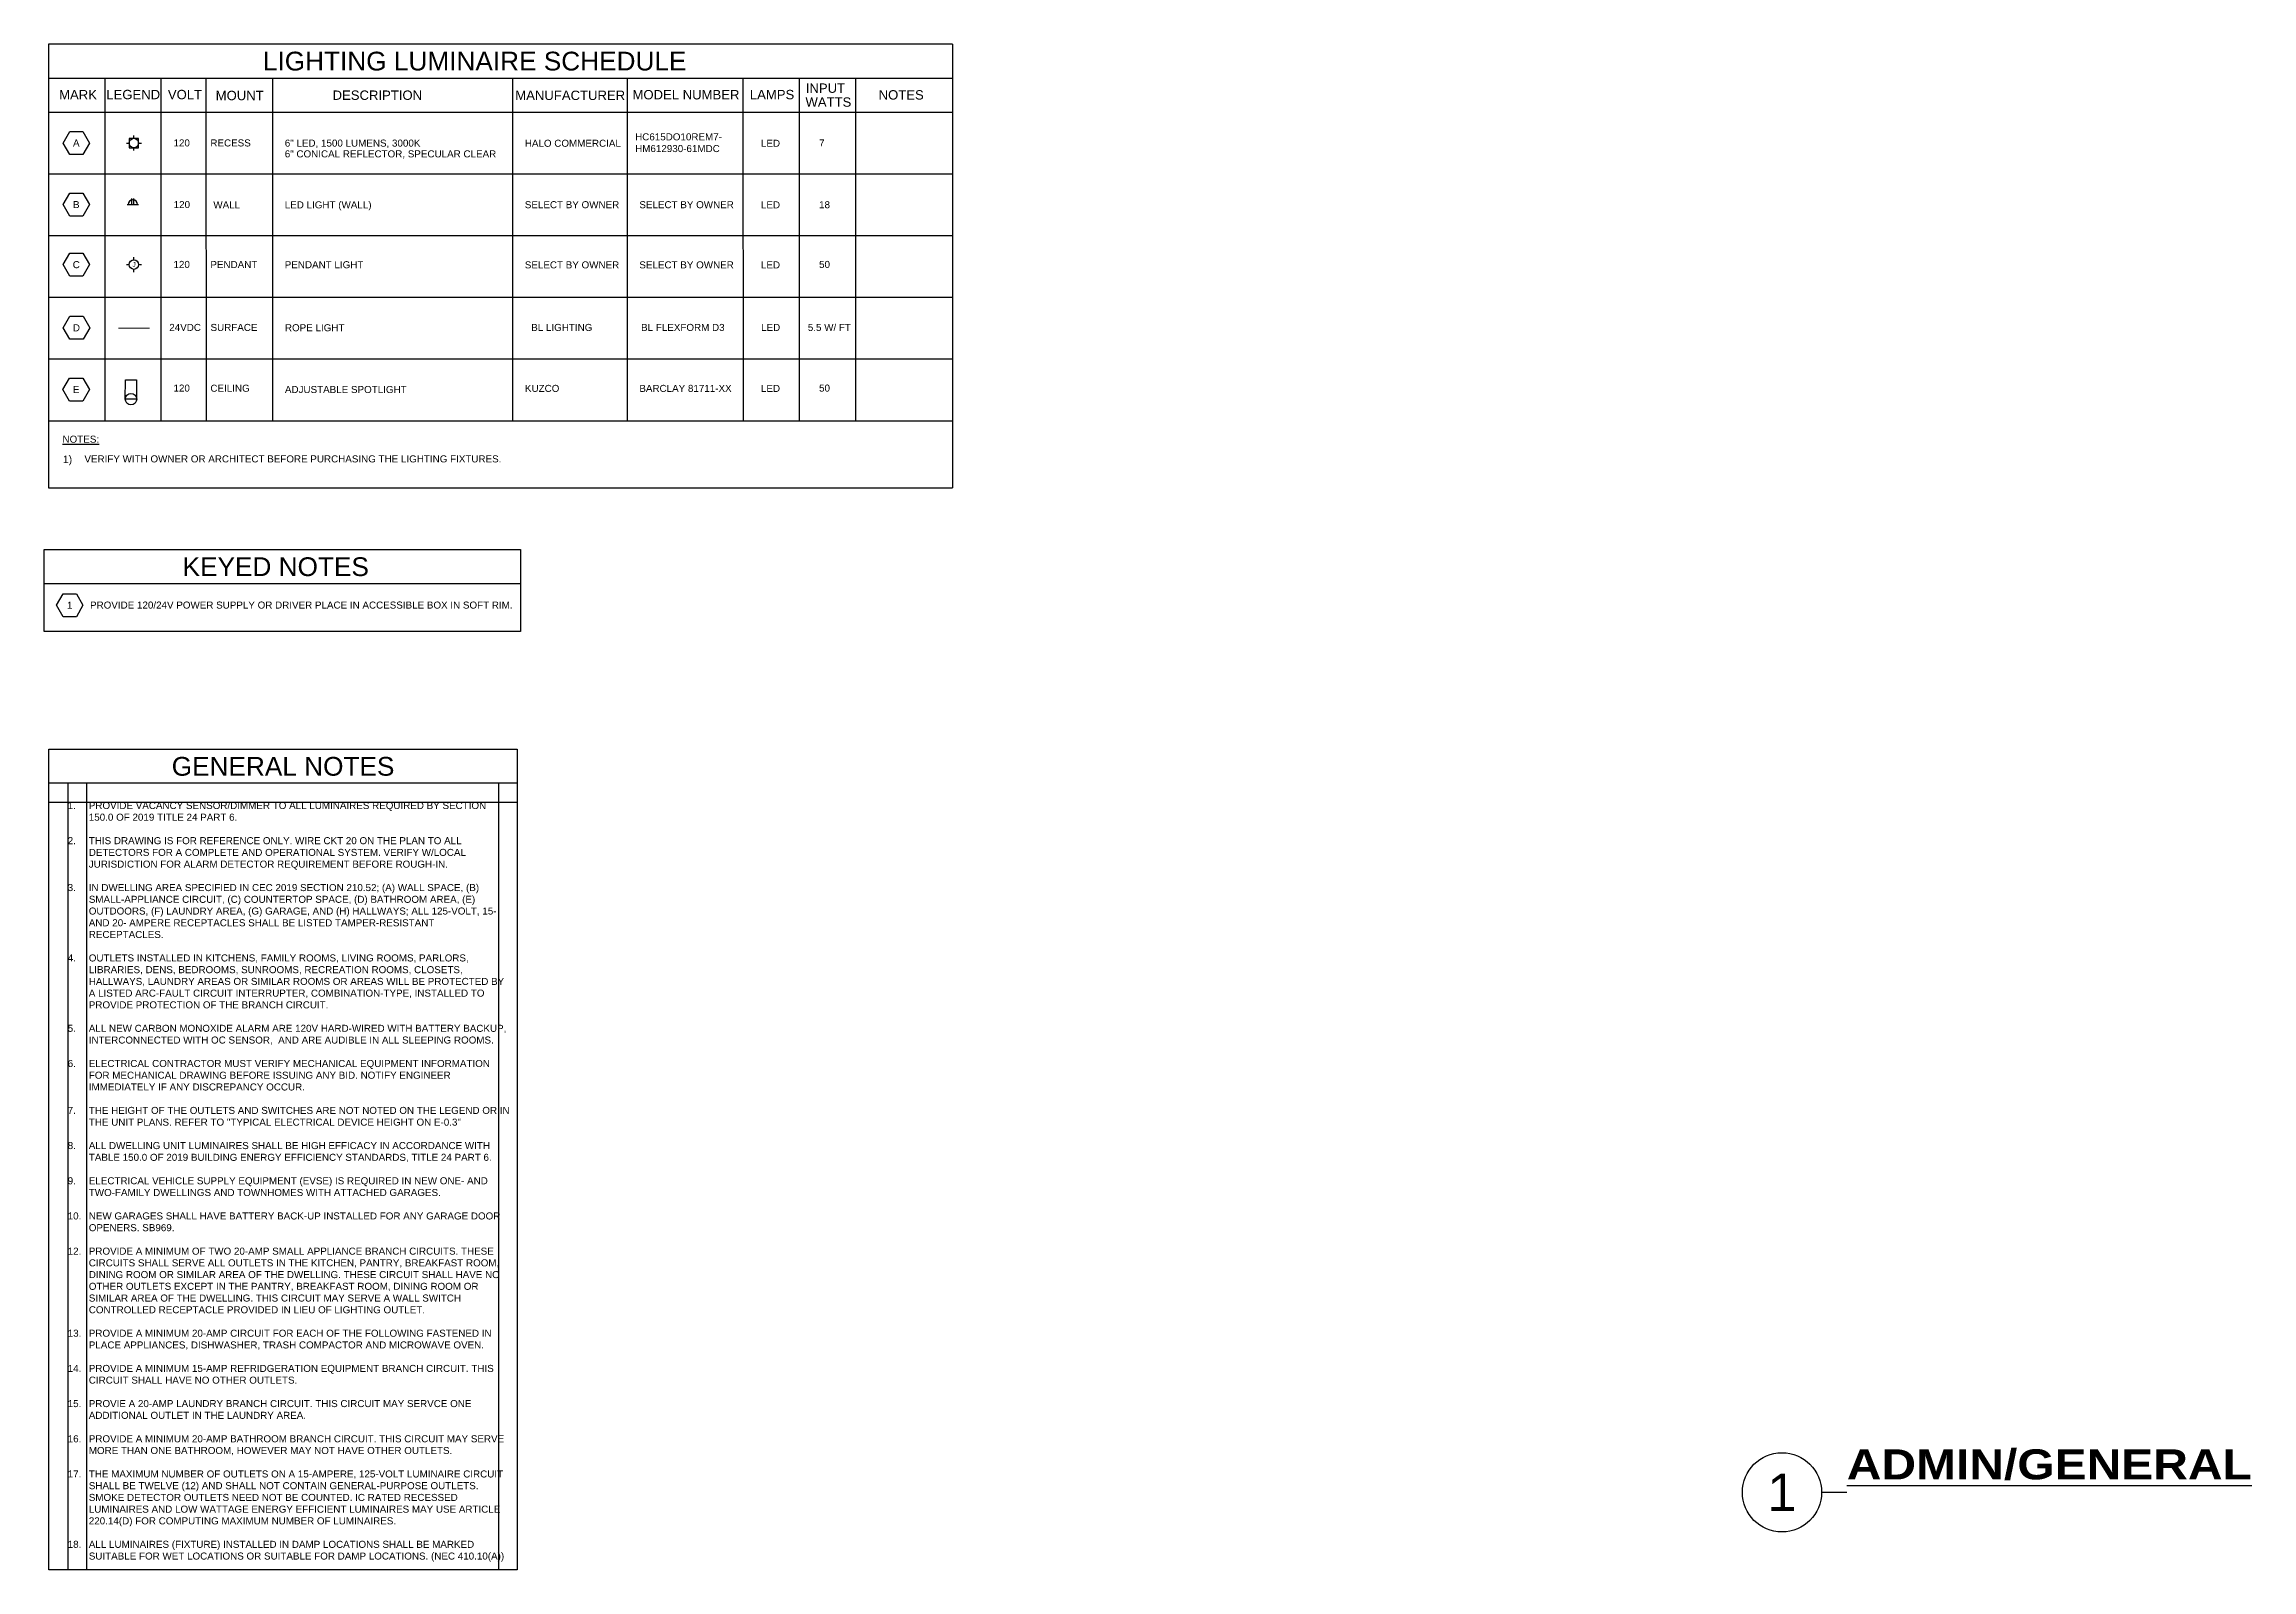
# Model space of a CAD drawing. Header units: inches. Extents: x -4243 to 9462, y -1700 to 6519.
# Drawn here: x -1112 to 301, y 10 to 986 of the extents above; entities that cross this region are included whole.
import ezdxf
from ezdxf.enums import TextEntityAlignment as Align

# ---------------------------------------------------------------- set-up
doc = ezdxf.new("R2010")
doc.units = ezdxf.units.IN
doc.header["$MEASUREMENT"] = 0
doc.linetypes.add('DASHEDX2', pattern=[1.5, 1, -0.5])
for name, color, linetype in [('E-CND1', 4, 'Continuous'), ('E-TEXT', 2, 'Continuous'), ('E-TXT1', 2, 'Continuous'), ('E_LTG', 6, 'Continuous'), ('FRAME_TEXT', 2, 'Continuous')]:
    doc.layers.add(name, color=color, linetype=linetype)
doc.layers.add('GEC_VIEWPORT', color=253, linetype='Continuous', plot=False)
doc.layers.get('0').off()
doc.layers.get('0').freeze()
doc.styles.add('ARC-TEXT', font='arial.ttf', dxfattribs={"width": 0.86, "height": 4.5})
doc.styles.add('Arial', font='arial.ttf')
doc.styles.add('Arial Black', font='ariblk.ttf')
doc.styles.add('GE-Annotative', font='arial.ttf', dxfattribs={"height": 0.09375})
doc.styles.add('GEC', font='arial.ttf')
doc.styles.add('GEC_64', font='arial.ttf', dxfattribs={"height": 6})

# ---------------------------------------------------------------- blocks, each defined once
blk = doc.blocks.new('Drawing Title')
blk.add_line((0, -0.027), (-0.169, -0.027))
blk.add_circle((-0.432, -0.027), 0.264)
at = {"flags": 4}
for tag, p, height, style in [('%%UTITLE', (0, 0.059), 0.2, 'Arial Black'), ('SCALE', (0, -0.213), 0.1, 'Arial')]:
    blk.add_attdef(tag, p, '', height=height, dxfattribs=dict(at, style=style))
at = {"style": 'Arial', "flags": 4}
blk.add_attdef('#', text='', height=0.25, dxfattribs=at).set_placement((-0.432, -0.027), align=Align.MIDDLE_CENTER)
blk = doc.blocks.new('*U58')
at = {"layer": 'E-TEXT'}
blk.add_lwpolyline([(0, 0), (6.242, 0), (6.242, -0.453), (0, -0.453)], close=True, dxfattribs=at)
blk.add_lwpolyline([(6.242, -0.453), (6.242, -10.935), (0, -10.935), (0, -0.453)], dxfattribs=at)
at = {"layer": 'GEC_VIEWPORT'}
for p, q in [((0.25, -0.453), (0.25, -10.935)), ((0.5, -0.453), (0.5, -10.935)), ((5.992, -0.453), (5.992, -10.935)), ((0, -0.703), (6.242, -0.703))]:
    blk.add_line(p, q, dxfattribs=at)
at = {"layer": 'E-TEXT', "style": 'GEC'}
blk.add_attdef('TITLE', text='', height=0.25, dxfattribs=at).set_placement((3.121, -0.227), align=Align.MIDDLE_CENTER)
blk = doc.blocks.new('0E-ANO-litefix-GE')
at = {"transparency": 16777216}
blk.add_lwpolyline([(0.354, 0), (0.266, -0.153), (0.177, -0.153), (0.089, -0.153), (0, 0), (0.089, 0.153), (0.177, 0.153), (0.266, 0.153)], close=True, dxfattribs=at)
at = {"transparency": 16777216, "style": 'GEC'}
blk.add_attdef('TYPE', text='', height=0.0938, dxfattribs=at).set_placement((0.177, 0), align=Align.MIDDLE_CENTER)
blk.add_attdef('QTY', (0.311, 0.153), '', height=0.0938, dxfattribs=at)
blk.add_attdef('MTG_HT', text='', height=0.0938, dxfattribs=at).set_placement((0.173, -0.198), align=Align.TOP_CENTER)
blk = doc.blocks.new('RECESSED LIGHT')
for points in [[(-0.101, 0), (-0.062, 0)], [(0, 0.062), (0, 0.101)], [(0.062, 0), (0.101, 0)], [(0, -0.101), (0, -0.062)]]:
    blk.add_lwpolyline(points)
blk.add_lwpolyline([(-0.062, 0.062), (-0.062, -0.062), (0.062, -0.062), (0.062, 0.062)], close=True)
blk.add_circle((0, 0), 0.0625)
blk = doc.blocks.new('PENDANT LIGHT')
for points in [[(-0.101, 0), (-0.062, 0)], [(0, 0.062), (0, 0.101)], [(0.062, 0), (0.101, 0)], [(0, -0.101), (0, -0.062)]]:
    blk.add_lwpolyline(points)
blk.add_circle((0, 0), 0.0625)
at = {"style": 'ARC-TEXT', "width": 1.00018}
blk.add_text('J', height=0.0625, dxfattribs=at).set_placement((-0.021, -0.029))
blk = doc.blocks.new('A$C1B6D5BFA')
at = {"layer": 'E_LTG'}
for p, q in [((4, 4.3), (0, 4.3)), ((4, 3.1), (0, 3.1)), ((4, 0), (4, 7.4))]:
    blk.add_line(p, q, dxfattribs=at)
blk.add_arc((4, 3.7), 3, 90, 270, dxfattribs=at)

msp = doc.modelspace()

# ---------------------------------------------------------------- linework, layer by layer
at = {"layer": 'E-CND1', "color": 2}
msp.add_line((-807.2, 663), (-807.2, 610.7), dxfattribs=at)
at = {"layer": 'E-TXT1'}
for p, q in [((-1109.1, 986.3), (-1109.2, 702.6)), ((-530.7, 986.3), (-1109.1, 986.3)), ((-530.7, 986.3), (-530.7, 702.6)), ((-1109.1, 964.6), (-530.7, 964.6)), ((-1073.2, 964.6), (-1073.1, 745.5)), ((-1037.2, 964.6), (-1037.2, 745.5)), ((-1008.5, 964.6), (-1008.4, 745.5)), ((-965.9, 964.6), (-965.9, 745.5)), ((-812.3, 964.6), (-812.2, 745.5)), ((-739, 964.6), (-739, 745.5)), ((-664.8, 964.6), (-664.7, 745.5)), ((-628.8, 964.6), (-628.8, 745.5)), ((-592.9, 964.6), (-592.8, 745.5)), ((-1109.1, 942.8), (-530.7, 942.8)), ((-1109.1, 903.4), (-530.7, 903.4)), ((-1109.1, 864), (-530.7, 864)), ((-1109.1, 824.5), (-530.6, 824.5)), ((-1109.1, 785), (-530.6, 785)), ((-1109.2, 745.5), (-530.7, 745.5)), ((-1109.2, 745.5), (-530.7, 745.5)), ((-1109.2, 702.6), (-530.7, 702.6)), ((-1112, 663), (-807.2, 663)), ((-1112, 610.7), (-1112, 663)), ((-807.2, 641.2), (-1112, 641.2)), ((-807.2, 610.7), (-1112, 610.7))]:
    msp.add_line(p, q, dxfattribs=at)
at = {"layer": 'E_LTG', "linetype": 'DASHEDX2', "ltscale": 6, "const_width": 0.5}
msp.add_lwpolyline([(-1064.4, 804.7), (-1044.4, 804.7)], dxfattribs=at)
at = {"layer": 'E_LTG'}
msp.add_lwpolyline([(-1060, 771.7), (-1052.8, 771.7), (-1052.8, 759.3), (-1060.1, 759.3), (-1060, 771.7)], dxfattribs=at)
msp.add_circle((-1056.4, 759.3), 3.67, dxfattribs=at)
at = {"layer": 'FRAME_TEXT'}
msp.add_line((-1109.1, 864), (-1109.1, 863.9), dxfattribs=at)

# ---------------------------------------------------------------- block references
at = {"layer": 'E-TEXT', "rotation": 270}
msp.add_blockref('A$C1B6D5BFA', (-1058.9, 887.7), dxfattribs=at)
at = {"layer": 'E-TEXT', "xscale": 48, "yscale": 48, "zscale": 48}
msp.add_blockref('*U58', (-1108.9, 535.3), dxfattribs=at).add_auto_attribs({'TITLE': 'GENERAL NOTES'})
at = {"layer": 'E-TEXT'}
ref = msp.add_blockref('Drawing Title', (41.5, 62.6), dxfattribs=dict(at, xscale=96, yscale=96, zscale=96))
ref.add_attrib('#', '1', dxfattribs={"layer": '0', "height": 24, "style": 'Arial'}).set_placement((0, 60), align=Align.MIDDLE_CENTER)
ref.add_attrib('%%UTITLE', '%%UADMIN/GENERAL', (41.5, 68.3), dxfattribs={"layer": '0', "height": 19.2, "style": 'Arial Black'})
at = {"layer": 'E-TXT1', "xscale": 48, "yscale": 48, "zscale": 48}
for p, values in [((-1099.9, 923.1), {'TYPE': 'A'}), ((-1099.9, 883.7), {'TYPE': 'B'}), ((-1099.9, 845.3), {'TYPE': 'C'}), ((-1099.8, 804.9), {'TYPE': 'D'}), ((-1100, 765.4), {'TYPE': 'E'})]:
    msp.add_blockref('0E-ANO-litefix-GE', p, dxfattribs=at).add_auto_attribs(values)
at = {"layer": 'E-TXT1'}
ref = msp.add_blockref('0E-ANO-litefix-GE', (-1104.1, 627.4), dxfattribs=dict(at, xscale=48, yscale=48, zscale=48))
ref.add_attrib('TYPE', '1', dxfattribs={"layer": '0', "height": 4.5, "style": 'GEC'}).set_placement((-1095.6, 627.4), align=Align.MIDDLE_CENTER)
at = {"layer": 'E_LTG', "xscale": 48, "yscale": 48, "zscale": 48}
for name, p in [('RECESSED LIGHT', (-1054.5, 923.1)), ('PENDANT LIGHT', (-1054.5, 845.3))]:
    msp.add_blockref(name, p, dxfattribs=at)

# ---------------------------------------------------------------- texts
at = {"layer": 'E-TEXT', "insert": (-733.8, 929.3), "char_height": 4.5, "attachment_point": 1, "style": 'GEC_64'}
msp.add_mtext_dynamic_manual_height_columns('HC615DO10REM7-\\PHM612930-61MDC', width=56.427, gutter_width=30, heights=[0], dxfattribs=at)
at = {"layer": 'E-TEXT', "insert": (-1096.9, 501.6), "char_height": 4.5, "width": 283.317, "attachment_point": 1, "style": 'GE-Annotative'}
msp.add_mtext('\\pi-13.5,l13.5,t13.5;1.^IPROVIDE VACANCY SENSOR/DIMMER TO ALL LUMINAIRES REQUIRED BY SECTION 150.0 OF 2019 TITLE 24 PART 6.\\P\\pi0,l0,tz;\\P\\pi-13.5,l13.5,t13.5;2.^ITHIS DRAWING IS FOR REFERENCE ONLY. WIRE CKT {\\C3;20} ON THE PLAN TO ALL DETECTORS FOR A COMPLETE AND OPERATIONAL SYSTEM. VERIFY W/LOCAL JURISDICTION FOR ALARM DETECTOR REQUIREMENT BEFORE ROUGH-IN.\\P\\pi0,l0,tz;\\P\\pi-13.5,l13.5,t13.5;3.^IIN DWELLING AREA SPECIFIED IN CEC 2019 SECTION 210.52; (A) WALL SPACE, (B) SMALL-APPLIANCE CIRCUIT, (C) COUNTERTOP SPACE, (D) BATHROOM AREA, (E) OUTDOORS, (F) LAUNDRY AREA, (G) GARAGE, AND (H) HALLWAYS; ALL 125-VOLT, 15- AND 20- AMPERE RECEPTACLES SHALL BE LISTED TAMPER-RESISTANT RECEPTACLES.\\P\\pi0,l0,tz;\\P\\pi-13.5,l13.5,t13.5;4.^IOUTLETS INSTALLED IN KITCHENS, FAMILY ROOMS, LIVING ROOMS, PARLORS, LIBRARIES, DENS, BEDROOMS, SUNROOMS, RECREATION ROOMS, CLOSETS, HALLWAYS, LAUNDRY AREAS OR SIMILAR ROOMS OR AREAS WILL BE PROTECTED BY A LISTED ARC-FAULT CIRCUIT INTERRUPTER, COMBINATION-TYPE, INSTALLED TO PROVIDE PROTECTION OF THE BRANCH CIRCUIT.\\P\\pi0,l0,tz;\\P\\pi-13.5,l13.5,t13.5;5.^IALL NEW CARBON MONOXIDE ALARM ARE 120V HARD-WIRED WITH BATTERY BACKUP, INTERCONNECTED WITH OC SENSOR,  AND ARE AUDIBLE IN ALL SLEEPING ROOMS.\\P\\pi0,l0,tz;\\P\\pi-13.5,l13.5,t13.5;6.^IELECTRICAL CONTRACTOR MUST VERIFY MECHANICAL EQUIPMENT INFORMATION FOR MECHANICAL DRAWING BEFORE ISSUING ANY BID. NOTIFY ENGINEER IMMEDIATELY IF ANY DISCREPANCY OCCUR.\\P\\pi0,l0,tz;\\P\\pi-13.5,l13.5,t13.5;7.^ITHE HEIGHT OF THE OUTLETS AND SWITCHES ARE NOT NOTED ON THE LEGEND OR IN THE UNIT PLANS. REFER TO "TYPICAL ELECTRICAL DEVICE HEIGHT ON E-0.3"\\P\\pi0,l0,tz;\\P\\pi-13.5,l13.5,t13.5;8.^IALL DWELLING UNIT LUMINAIRES SHALL BE HIGH EFFICACY IN ACCORDANCE WITH TABLE 150.0 OF 2019 BUILDING ENERGY EFFICIENCY STANDARDS, TITLE 24 PART 6.\\P\\pi0,l0,tz;\\P\\pi-13.5,l13.5,t13.5;9.^IELECTRICAL VEHICLE SUPPLY EQUIPMENT (EVSE) IS REQUIRED IN NEW ONE- AND TWO-FAMILY DWELLINGS AND TOWNHOMES WITH ATTACHED GARAGES. \\P\\pi0,l0,tz;\\P\\pi-13.5,l13.5,t13.5;10.^INEW GARAGES SHALL HAVE BATTERY BACK-UP INSTALLED FOR ANY GARAGE DOOR OPENERS. SB969.\\P\\pi0,l0,tz;\\P\\pi-13.5,l13.5,t13.5;12.^IPROVIDE A MINIMUM OF TWO 20-AMP SMALL APPLIANCE BRANCH CIRCUITS. THESE CIRCUITS SHALL SERVE ALL OUTLETS IN THE KITCHEN, PANTRY, BREAKFAST ROOM, DINING ROOM OR SIMILAR AREA OF THE DWELLING. THESE CIRCUIT SHALL HAVE NO OTHER OUTLETS EXCEPT IN THE PANTRY, BREAKFAST ROOM, DINING ROOM OR SIMILAR AREA OF THE DWELLING. THIS CIRCUIT MAY SERVE A WALL SWITCH CONTROLLED RECEPTACLE PROVIDED IN LIEU OF LIGHTING OUTLET.\\P\\pi0,l0,tz;\\P\\pi-13.5,l13.5,t13.5;13.^IPROVIDE A MINIMUM 20-AMP CIRCUIT FOR EACH OF THE FOLLOWING FASTENED IN PLACE APPLIANCES, DISHWASHER, TRASH COMPACTOR AND MICROWAVE OVEN. \\P\\pi0,l0,tz;\\P\\pi-13.5,l13.5,t13.5;14.^IPROVIDE A MINIMUM 15-AMP REFRIDGERATION EQUIPMENT BRANCH CIRCUIT. THIS CIRCUIT SHALL HAVE NO OTHER OUTLETS. \\P\\pi0,l0,tz;\\P\\pi-13.5,l13.5,t13.5;15.^IPROVIE A 20-AMP LAUNDRY BRANCH CIRCUIT. THIS CIRCUIT MAY SERVCE ONE ADDITIONAL OUTLET IN THE LAUNDRY AREA.\\P\\pi0,l0,tz;\\P\\pi-13.5,l13.5,t13.5;16.^IPROVIDE A MINIMUM 20-AMP BATHROOM BRANCH CIRCUIT. THIS CIRCUIT MAY SERVE MORE THAN ONE BATHROOM, HOWEVER MAY NOT HAVE OTHER OUTLETS.\\P\\pi0,l0,tz;\\P\\pi-13.5,l13.5,t13.5;17.^ITHE MAXIMUM NUMBER OF OUTLETS ON A 15-AMPERE, 125-VOLT LUMINAIRE CIRCUIT SHALL BE TWELVE (12) AND SHALL NOT CONTAIN GENERAL-PURPOSE OUTLETS. SMOKE DETECTOR OUTLETS NEED NOT BE COUNTED. IC RATED RECESSED LUMINAIRES AND LOW WATTAGE ENERGY EFFICIENT LUMINAIRES MAY USE ARTICLE 220.14(D) FOR COMPUTING MAXIMUM NUMBER OF LUMINAIRES.\\P\\pi0,l0,tz;\\P\\pi-13.5,l13.5,t13.5;18.^IALL LUMINAIRES (FIXTURE) INSTALLED IN DAMP LOCATIONS SHALL BE MARKED SUITABLE FOR WET LOCATIONS OR SUITABLE FOR DAMP LOCATIONS. (NEC 410.10(A))', dxfattribs=at)
at = {"layer": 'E-TXT1', "style": 'GEC'}
for s, height, p in [('LIGHTING LUMINAIRE SCHEDULE', 12, (-972, 969.5)), ('INPUT', 6, (-624.6, 955.2)), ('MARK', 6, (-1102.4, 951)), ('LEGEND', 6, (-1072.2, 951.1)), ('VOLT', 6, (-1032.8, 951.1)), ('MOUNT', 6, (-1002.2, 950.5)), ('DESCRIPTION', 6, (-927.4, 950.7)), ('MANUFACTURER', 6, (-810.5, 950.6)), ('MODEL NUMBER', 6, (-735.5, 951)), ('LAMPS', 6, (-660.4, 951.1)), ('WATTS', 6, (-624.8, 946.3)), ('NOTES', 6, (-578, 950.9)), ('6" LED, 1500 LUMENS, 3000K', 4.5, (-958, 920.8)), ('6" CONICAL REFLECTOR, SPECULAR CLEAR', 4.5, (-958, 913.9)), ('HALO COMMERCIAL ', 4.5, (-804.4, 920.7)), ('LED LIGHT (WALL)', 4.5, (-958, 881.3)), ('SELECT BY OWNER', 4.5, (-804.4, 881.4)), ('SELECT BY OWNER', 4.5, (-731.1, 881.4)), ('PENDANT LIGHT', 4.5, (-958, 843)), ('SELECT BY OWNER', 4.5, (-804.4, 842.9)), ('SELECT BY OWNER', 4.5, (-731.1, 842.9)), ('ROPE LIGHT', 4.5, (-957.9, 802.7)), ('BL LIGHTING', 4.5, (-800.3, 802.9)), ('BL FLEXFORM D3', 4.5, (-730, 802.9)), ('ADJUSTABLE SPOTLIGHT', 4.5, (-957.9, 763.2)), ('KUZCO', 4.5, (-804.3, 763.9)), ('BARCLAY 81711-XX', 4.5, (-731.1, 763.9)), ('%%UNOTES:', 4.5, (-1100.2, 731.4)), ('1)', 4.8, (-1100, 718.4)), ('KEYED NOTES', 12, (-1023.4, 646.1))]:
    msp.add_text(s, height=height, dxfattribs=at).set_placement(p)
at = {"layer": 'E-TXT1', "char_height": 4.5, "attachment_point": 1, "style": 'GEC'}
for s, insert, width in [('120', (-1029.2, 925.4), 272.616), ('RECESS', (-1005.6, 925.4), 272.616), ('LED', (-653.3, 925.2), 272.616), ('7', (-616.1, 925.4), 272.616), ('120', (-1029.1, 886), 272.616), ('WALL', (-1003.7, 885.8), 272.616), ('LED', (-653.3, 885.8), 272.616), ('18', (-616.1, 885.9), 272.616), ('120', (-1029.2, 847.7), 272.616), ('50', (-616.1, 847.7), 272.616), ('PENDANT', (-1005.6, 847.6), 272.616), ('LED', (-653.3, 847.4), 272.616), ('24VDC', (-1031.9, 807.4), 272.616), ('SURFACE', (-1005.5, 807.4), 272.616), ('LED', (-653.2, 807.4), 272.616), ('5.5 W/ FT', (-623.3, 807.4), 272.616), ('120', (-1029.2, 768.6), 272.616), ('CEILING ', (-1005.6, 768.5), 272.616), ('LED', (-653.3, 768.4), 272.616), ('50', (-616.1, 768.6), 272.616), ('VERIFY WITH OWNER OR ARCHITECT BEFORE PURCHASING THE LIGHTING FIXTURES.', (-1086.2, 723.3), 543.695), ('  PROVIDE 120/24V POWER SUPPLY OR DRIVER PLACE IN ACCESSIBLE BOX IN SOFT RIM.', (-1086.1, 629.8), 543.695)]:
    msp.add_mtext(s, dxfattribs=dict(at, insert=insert, width=width))

doc.saveas('drawing.dxf')
